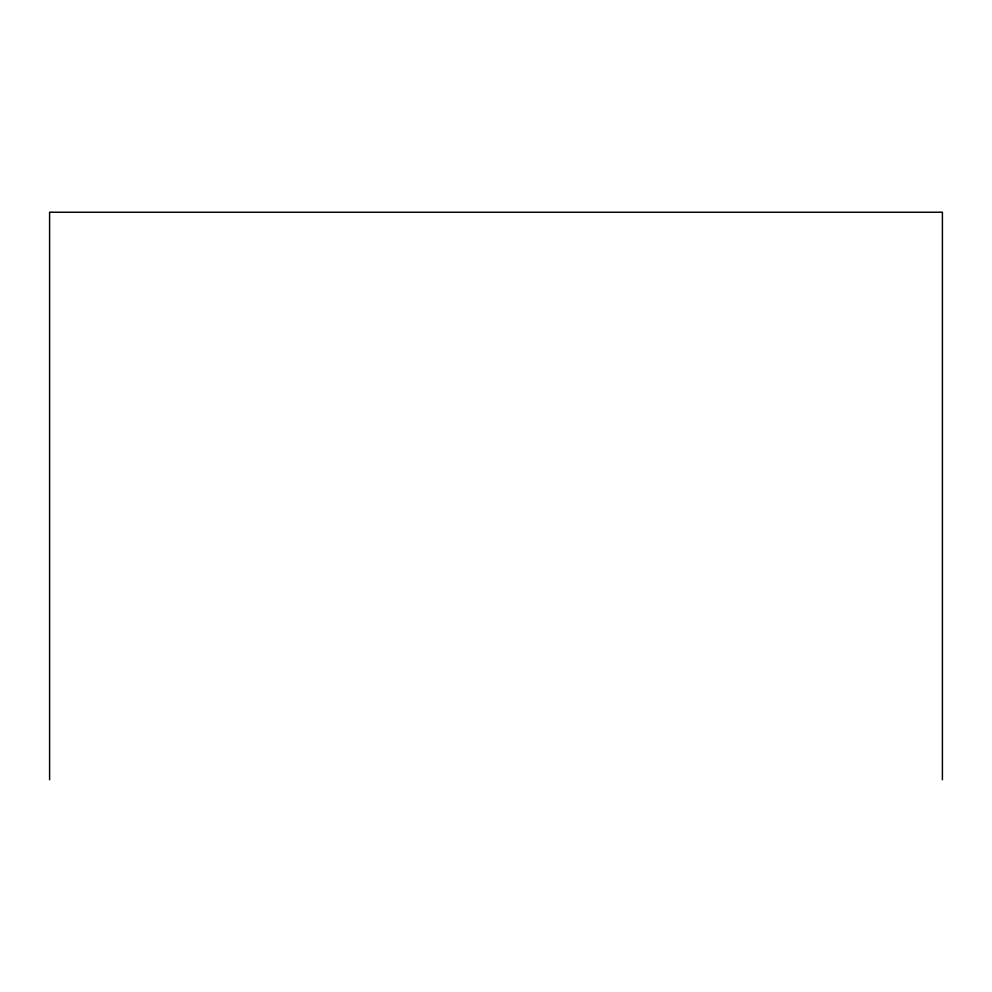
<?xml version="1.0" encoding="UTF-8"?>
<svg xmlns="http://www.w3.org/2000/svg" width="992" height="992" viewBox="0 0 992 992"><rect width="100%" height="100%" fill="white"/><g stroke="black" fill="none" stroke-linecap="round" stroke-linejoin="round"><path stroke-width="1.49" d="M942.4 779.762L942.4 212.238L49.6 212.238L49.6 779.762"/></g></svg>
